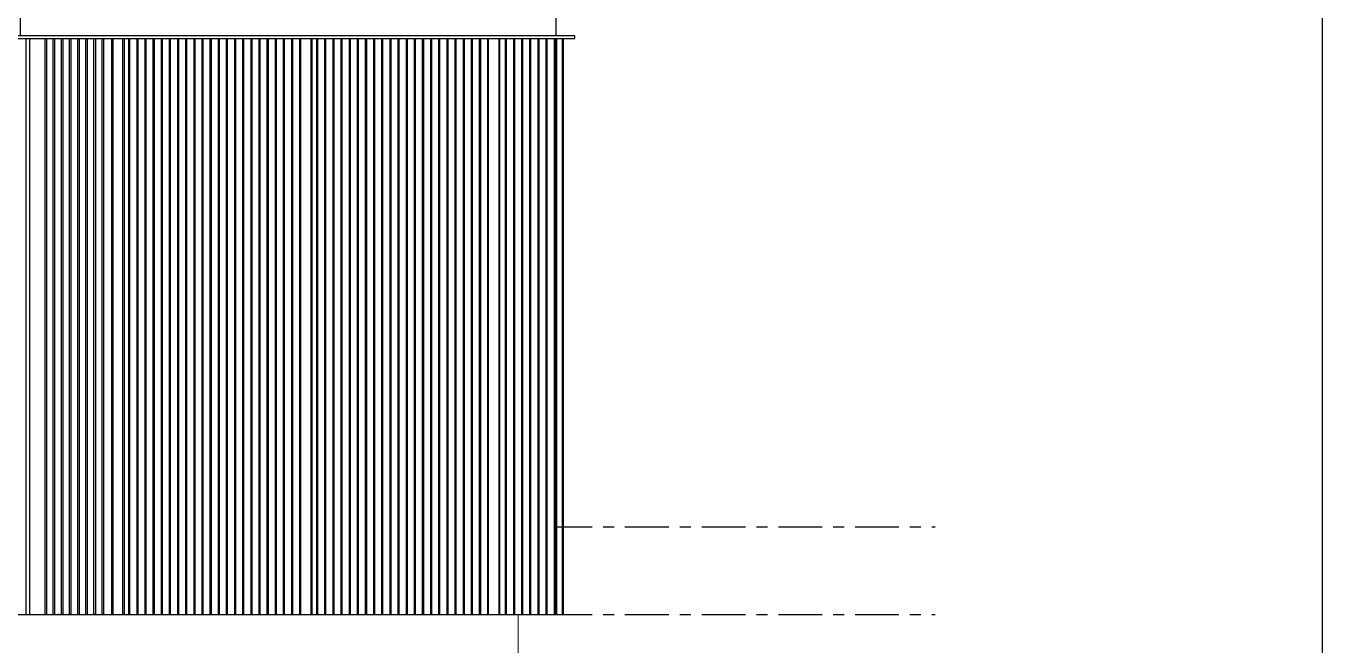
# Model space of a CAD drawing. Header units: millimetres. Extents: x 3774 to 718460, y -768339 to 192544.
# Drawn here: x 513842 to 519016, y -727789 to -725317 of the extents above; entities that cross this region are included whole.
import ezdxf
from ezdxf.xclip import XClip

# ---------------------------------------------------------------- set-up
doc = ezdxf.new("R2010")
doc.units = ezdxf.units.MM
doc.header["$XCLIPFRAME"] = 0
doc.set_wipeout_variables(frame=1)
for name, pattern in [('TA_GL_000.70000', [1.925, 0.7, -0.175, 0.175, -0.175, 0.7]), ('XKITLINE00', [0]), ('XKITLINE02', [4, 2, -2])]:
    doc.linetypes.add(name, pattern=pattern)
for name, color, linetype in [('000 - 0_SYM_DWG_GRIDLINE_MAIN_COLOR_251', 7, 'Continuous'), ('010 - ASPG_FRAMING_SUB_COLOR_2', 7, 'Continuous'), ('010 - ASPG_FRAMING_SUB_COLOR_3', 7, 'Continuous'), ('010 - ASPG_FRAMING_WIPEOUT_', 7, 'Continuous'), ('DIM', 7, 'Continuous')]:
    doc.layers.add(name, color=color, linetype=linetype)
doc.layers.add('Bolt', color=7, linetype='Continuous', lineweight=0)
doc.layers.add('Part', color=7, linetype='Continuous', lineweight=0)
doc.styles.add('TA', font='', dxfattribs={"height": 4.5})
doc.styles.get('TA').set_extended_font_data('Cordia New')

# ---------------------------------------------------------------- blocks, each defined once
blk = doc.blocks.new('W-1-PP19-ST-ENT2_20260406-084955_STANDARD_PAPER_BLOCK')
at = {"layer": 'DIM', "color": 7}
blk.add_lwpolyline([(775, 0), (0, 0), (0, 443.999987), (775, 443.999987)], close=True, dxfattribs=at)
blk = doc.blocks.new('*U6352')
at = {"layer": '000 - 0_SYM_DWG_GRIDLINE_MAIN_COLOR_251', "color": 7, "linetype": 'ByBlock', "ltscale": 5}
blk.add_line((70, 0), (-169.15, 0), dxfattribs=at)
at = {"layer": '000 - 0_SYM_DWG_GRIDLINE_MAIN_COLOR_251', "color": 7}
blk.add_point((-99.15, 0), dxfattribs=at)
at = {"color": 7, "style": 'TA', "flags": 1}
blk.add_attdef('LOCATION', (6, -6), '', height=4.5, rotation=270, dxfattribs=at)
blk = doc.blocks.new('W-1-PP19-SE-ENT3_20260407-142914_PP19_ENT3_ELE4_DIMS_2')
at = {"layer": '000 - 0_SYM_DWG_GRIDLINE_MAIN_COLOR_251', "color": 7, "linetype": 'TA_GL_000.70000', "xscale": 50.00000000000003, "yscale": 50.00000000000003, "zscale": 50.00000000000003, "rotation": 180}
blk.add_blockref('*U6352', (-2517, 106550), dxfattribs=at)
blk = doc.blocks.new('*A22616552')
at = {"layer": 'Part', "color": 7, "linetype": 'XKITLINE00', "lineweight": 0}
blk.add_line((2595.364987, -130.739902), (2595.364987, -123.539902), dxfattribs=at)
blk = doc.blocks.new('*A22626553')
at = {"layer": 'Part', "color": 7, "linetype": 'XKITLINE00', "lineweight": 0}
for p, q in [((2595.364993, -115.139902), (2595.36241, -115.139902)), ((2595.364993, -115.659902), (2595.364993, -115.139902)), ((2595.36241, -115.659902), (2595.364993, -115.659902))]:
    blk.add_line(p, q, dxfattribs=at)
blk = doc.blocks.new('*A22636554')
at = {"layer": 'Part', "color": 7, "linetype": 'XKITLINE00', "lineweight": 0}
for p, q in [((2594.244438, -123.299902), (2594.444986, -123.299902)), ((2594.444986, -123.299902), (2594.444986, -123.379902)), ((2594.444986, -123.379902), (2594.244438, -123.379902))]:
    blk.add_line(p, q, dxfattribs=at)
blk = doc.blocks.new('*A22646555')
at = {"layer": 'Part', "color": 7, "linetype": 'XKITLINE00', "lineweight": 0}
for p, q in [((2594.444986, -123.379902), (2594.244438, -123.379902)), ((2594.604986, -123.539902), (2594.444986, -123.379902))]:
    blk.add_line(p, q, dxfattribs=at)
blk = doc.blocks.new('*A22656556')
at = {"layer": 'Part', "color": 7, "linetype": 'XKITLINE00', "lineweight": 0}
for p, q in [((2594.204986, -122.819902), (2593.935157, -122.819902)), ((2594.204986, -123.299902), (2594.204986, -122.819902)), ((2593.724986, -123.219902), (2593.724986, -123.299902)), ((2594.204986, -123.259902), (2593.724986, -123.259902))]:
    blk.add_line(p, q, dxfattribs=at)
blk = doc.blocks.new('*A22666557')
at = {"layer": 'Bolt'}
blk.add_hatch(color=7, dxfattribs=at).paths.add_polyline_path([(2593.844, -122.968), (2593.865, -122.964), (2594.065, -122.964), (2594.086, -122.968), (2594.105, -122.98), (2594.117, -122.998), (2594.121, -123.02), (2594.117, -123.041), (2594.105, -123.059), (2594.086, -123.072), (2594.065, -123.076), (2593.865, -123.076), (2593.844, -123.072), (2593.825, -123.059), (2593.813, -123.041), (2593.809, -123.02), (2593.813, -122.998), (2593.825, -122.98)], flags=17)
at = {"layer": 'Bolt', "color": 7, "linetype": 'XKITLINE00', "lineweight": 0}
for p, q in [((2593.965, -123.132), (2593.965, -122.908)), ((2593.853, -123.02), (2594.077, -123.02))]:
    blk.add_line(p, q, dxfattribs=at)
blk = doc.blocks.new('*A22676558')
at = {"layer": 'Bolt'}
blk.add_hatch(color=7, dxfattribs=at).paths.add_polyline_path([(2594.141, -123.3), (2594.141, -123.38), (2593.789, -123.38), (2593.789, -123.3)], flags=17)
at = {"layer": 'Bolt', "color": 7, "linetype": 'XKITLINE00', "lineweight": 0}
for p, q in [((2593.789, -123.38), (2593.789, -123.3)), ((2593.965, -123.443), (2593.965, -123.1)), ((2594.141, -123.38), (2594.141, -123.3))]:
    blk.add_line(p, q, dxfattribs=at)
at = {"layer": 'Bolt', "color": 7, "linetype": 'XKITLINE02', "lineweight": 0}
for p, q in [((2593.789, -123.38), (2593.789, -123.3)), ((2593.965, -123.443), (2593.965, -123.1)), ((2594.141, -123.38), (2594.141, -123.3))]:
    blk.add_line(p, q, dxfattribs=at)
blk = doc.blocks.new('*A22686559')
at = {"layer": 'Bolt'}
for points in [[(2594.669, -115.708), (2594.669, -115.66), (2595.021, -115.66), (2595.021, -115.708)], [(2594.789, -115.66), (2594.789, -115.612), (2594.901, -115.612), (2594.901, -115.66)]]:
    blk.add_hatch(color=7, dxfattribs=at).paths.add_polyline_path(points, flags=17)
at = {"layer": 'Bolt', "color": 7, "linetype": 'XKITLINE00', "lineweight": 0}
for p, q in [((2594.845, -115.771), (2594.845, -115.428)), ((2594.669, -115.708), (2594.669, -115.66)), ((2594.789, -115.66), (2594.789, -115.612)), ((2594.901, -115.66), (2594.901, -115.612)), ((2595.021, -115.708), (2595.021, -115.66))]:
    blk.add_line(p, q, dxfattribs=at)
at = {"layer": 'Bolt', "color": 7, "linetype": 'XKITLINE02', "lineweight": 0}
for p, q in [((2594.845, -115.771), (2594.845, -115.428)), ((2594.669, -115.708), (2594.669, -115.66)), ((2594.789, -115.66), (2594.789, -115.612)), ((2594.901, -115.66), (2594.901, -115.612)), ((2595.021, -115.708), (2595.021, -115.66))]:
    blk.add_line(p, q, dxfattribs=at)
blk = doc.blocks.new('*A22696560')
at = {"layer": 'Part', "color": 7, "linetype": 'XKITLINE00', "lineweight": 0}
for p, q in [((2595.324993, -115.707902), (2594.767771, -115.707902)), ((2595.324993, -115.659902), (2595.324993, -115.707902))]:
    blk.add_line(p, q, dxfattribs=at)
blk = doc.blocks.new('*A22706561')
at = {"layer": 'Part', "color": 7, "linetype": 'XKITLINE00', "lineweight": 0}
for p, q in [((2595.324993, -115.947902), (2595.324993, -115.707902)), ((2594.604993, -116.507902), (2595.324993, -115.947902)), ((2594.364993, -116.507902), (2594.604993, -116.507902))]:
    blk.add_line(p, q, dxfattribs=at)
blk = doc.blocks.new('*A22726563')
at = {"layer": 'Part', "color": 7, "linetype": 'XKITLINE00', "lineweight": 0}
for p, q in [((2595.364987, -123.539902), (2578.636987, -123.539902)), ((2578.636987, -123.539902), (2578.636987, -130.739902)), ((2595.364987, -123.539902), (2595.364987, -130.739902)), ((2595.364987, -130.739902), (2578.636987, -130.739902))]:
    blk.add_line(p, q, dxfattribs=at)
blk = doc.blocks.new('*A22736564')
at = {"layer": 'Part', "color": 7, "linetype": 'XKITLINE00', "lineweight": 0}
for p, q in [((2577.771566, -115.659902), (2577.771566, -115.139902)), ((2577.771566, -115.139902), (2595.36241, -115.139902)), ((2577.826989, -115.139902), (2577.826989, -115.611902)), ((2578.582135, -115.611902), (2578.582135, -115.139902)), ((2578.637558, -115.139902), (2578.637558, -115.659902)), ((2595.36241, -115.659902), (2595.36241, -115.139902)), ((2595.36241, -115.659902), (2577.771566, -115.659902)), ((2577.826989, -115.611902), (2578.582135, -115.611902))]:
    blk.add_line(p, q, dxfattribs=at)
blk = doc.blocks.new('*A20796410')
at = {"layer": 'Part', "color": 7, "linetype": 'XKITLINE00', "lineweight": 0}
for p, q in [((2586.150057, -123.379902), (2587.842118, -123.379902)), ((2587.020682, -123.539902), (2586.962118, -123.379902)), ((2587.842118, -123.379902), (2588.060682, -123.539902))]:
    blk.add_line(p, q, dxfattribs=at)
blk = doc.blocks.new('*A20806411')
at = {"layer": 'Bolt'}
blk.add_hatch(color=7, dxfattribs=at).paths.add_polyline_path([(2586.849, -122.968), (2586.868, -122.964), (2587.041, -122.964), (2587.06, -122.968), (2587.075, -122.98), (2587.086, -122.998), (2587.09, -123.02), (2587.086, -123.041), (2587.075, -123.059), (2587.06, -123.072), (2587.041, -123.076), (2586.868, -123.076), (2586.849, -123.072), (2586.834, -123.059), (2586.823, -123.041), (2586.819, -123.02), (2586.823, -122.998), (2586.834, -122.98)], flags=17)
at = {"layer": 'Bolt', "color": 7, "linetype": 'XKITLINE00', "lineweight": 0}
blk.add_line((2587.03, -123.02), (2586.858, -123.02), dxfattribs=at)
blk = doc.blocks.new('*A20816412')
at = {"layer": 'Part', "color": 7, "linetype": 'XKITLINE00', "lineweight": 0}
for p, q in [((2587.842118, -123.299902), (2586.150057, -123.299902)), ((2586.962118, -123.379902), (2586.962118, -123.299902)), ((2587.842118, -123.299902), (2587.842118, -123.379902)), ((2587.842118, -123.379902), (2586.150057, -123.379902))]:
    blk.add_line(p, q, dxfattribs=at)
blk = doc.blocks.new('*A20826413')
at = {"layer": 'Part', "color": 7, "linetype": 'XKITLINE00', "lineweight": 0}
for p, q in [((2587.077411, -122.819902), (2586.746579, -122.819902)), ((2586.746579, -122.819902), (2586.746579, -123.259902)), ((2587.162272, -123.259902), (2586.526579, -123.259902)), ((2586.526579, -123.299902), (2586.526579, -123.259902)), ((2586.942272, -123.299902), (2586.942272, -123.259902)), ((2587.162272, -123.219902), (2587.162272, -123.259902)), ((2587.182272, -123.299902), (2587.182272, -123.219902))]:
    blk.add_line(p, q, dxfattribs=at)
blk = doc.blocks.new('*A20836414')
at = {"layer": 'Bolt'}
for points in [[(2586.847, -123.3), (2586.847, -123.38), (2586.486, -123.38), (2586.486, -123.3)], [(2587.487, -123.3), (2587.487, -123.38), (2587.126, -123.38), (2587.126, -123.3)]]:
    blk.add_hatch(color=7, dxfattribs=at).paths.add_polyline_path(points, flags=17)
at = {"layer": 'Bolt', "color": 7, "linetype": 'XKITLINE00', "lineweight": 0}
for p, q in [((2586.486, -123.38), (2586.486, -123.3)), ((2586.666, -123.443), (2586.666, -123.1)), ((2586.847, -123.38), (2586.847, -123.3)), ((2587.126, -123.38), (2587.126, -123.3)), ((2587.306, -123.443), (2587.306, -123.1)), ((2587.487, -123.38), (2587.487, -123.3))]:
    blk.add_line(p, q, dxfattribs=at)
blk = doc.blocks.new('*A20846415')
at = {"layer": 'Part', "color": 7, "linetype": 'XKITLINE00', "lineweight": 0}
for p, q in [((2587.13567, -115.707902), (2587.13567, -115.659902)), ((2587.13567, -115.707902), (2588.367055, -115.707902)), ((2587.967055, -115.707902), (2587.967055, -115.659902)), ((2588.367055, -115.707902), (2588.367055, -115.659902))]:
    blk.add_line(p, q, dxfattribs=at)
blk = doc.blocks.new('*A20856416')
at = {"layer": 'Part', "color": 7, "linetype": 'XKITLINE00', "lineweight": 0}
for p, q in [((2587.32367, -115.707902), (2587.32367, -116.507902)), ((2588.155055, -115.947902), (2588.155055, -115.707902)), ((2588.155055, -115.707902), (2588.179055, -115.707902)), ((2588.179055, -115.947902), (2588.179055, -115.707902)), ((2587.531516, -116.507902), (2588.155055, -115.947902)), ((2588.179055, -115.947902), (2587.555516, -116.507902)), ((2588.155055, -115.947902), (2588.179055, -115.947902)), ((2587.32367, -116.507902), (2587.555516, -116.507902))]:
    blk.add_line(p, q, dxfattribs=at)
blk = doc.blocks.new('*A20866417')
at = {"layer": 'Bolt'}
for points in [[(2587.451, -115.708), (2587.451, -115.66), (2587.812, -115.66), (2587.812, -115.708)], [(2587.555, -115.66), (2587.555, -115.612), (2587.708, -115.612), (2587.708, -115.66)]]:
    blk.add_hatch(color=7, dxfattribs=at).paths.add_polyline_path(points, flags=17)
at = {"layer": 'Bolt', "color": 7, "linetype": 'XKITLINE00', "lineweight": 0}
for p, q in [((2587.631, -115.771), (2587.631, -115.428)), ((2587.451, -115.708), (2587.451, -115.66)), ((2587.555, -115.66), (2587.555, -115.612)), ((2587.708, -115.66), (2587.708, -115.612)), ((2587.812, -115.708), (2587.812, -115.66))]:
    blk.add_line(p, q, dxfattribs=at)
at = {"layer": 'Bolt', "color": 7, "linetype": 'XKITLINE02', "lineweight": 0}
for p, q in [((2587.871, -115.771), (2587.871, -115.428)), ((2587.691, -115.708), (2587.691, -115.66)), ((2587.795, -115.66), (2587.795, -115.612)), ((2587.948, -115.66), (2587.948, -115.612)), ((2588.052, -115.708), (2588.052, -115.66))]:
    blk.add_line(p, q, dxfattribs=at)
blk = doc.blocks.new('*A20876418')
at = {"layer": 'Part', "color": 7, "linetype": 'XKITLINE00', "lineweight": 0}
for p, q in [((2593.935157, -86.659902), (2592.842336, -86.659902)), ((2592.842336, -91.139902), (2592.842336, -86.659902)), ((2592.897762, -91.139902), (2592.897762, -86.659902)), ((2593.085762, -91.139902), (2593.085762, -86.659902)), ((2593.479731, -91.139902), (2593.479731, -86.659902)), ((2593.535157, -86.659902), (2593.535157, -91.139902)), ((2593.935157, -91.139902), (2593.935157, -86.659902)), ((2592.842336, -103.139902), (2592.842336, -91.659902)), ((2592.897762, -103.139902), (2592.897762, -91.659902)), ((2593.085762, -103.139902), (2593.085762, -91.659902)), ((2593.479731, -103.139902), (2593.479731, -91.659902)), ((2593.535157, -103.139902), (2593.535157, -91.659902)), ((2593.935157, -103.139902), (2593.935157, -92.507902)), ((2592.842336, -115.139902), (2592.842336, -103.659902)), ((2592.897762, -115.139902), (2592.897762, -103.659902)), ((2593.085762, -115.139902), (2593.085762, -103.659902)), ((2593.479731, -115.139902), (2593.479731, -103.659902)), ((2593.535157, -115.139902), (2593.535157, -103.659902)), ((2593.935157, -115.139902), (2593.935157, -104.507902)), ((2592.842336, -123.219902), (2592.842336, -115.659902)), ((2592.897762, -123.219902), (2592.897762, -115.659902)), ((2593.085762, -123.219902), (2593.085762, -115.659902)), ((2593.479731, -123.219902), (2593.479731, -115.659902)), ((2593.535157, -123.219902), (2593.535157, -115.659902)), ((2593.935157, -123.219902), (2593.935157, -116.507902)), ((2593.148899, -123.219902), (2592.842336, -123.219902)), ((2593.935157, -123.219902), (2593.479731, -123.219902))]:
    blk.add_line(p, q, dxfattribs=at)
blk = doc.blocks.new('*A20886419')
at = {"layer": 'Bolt'}
for points in [[(2593.852, -115.708), (2593.852, -115.66), (2594.212, -115.66), (2594.212, -115.708)], [(2593.956, -115.66), (2593.956, -115.612), (2594.109, -115.612), (2594.109, -115.66)]]:
    blk.add_hatch(color=7, dxfattribs=at).paths.add_polyline_path(points, flags=17)
at = {"layer": 'Bolt', "color": 7, "linetype": 'XKITLINE00', "lineweight": 0}
for p, q in [((2594.032, -115.771), (2594.032, -115.428)), ((2593.852, -115.708), (2593.852, -115.66)), ((2593.956, -115.66), (2593.956, -115.612)), ((2594.109, -115.66), (2594.109, -115.612)), ((2594.212, -115.708), (2594.212, -115.66))]:
    blk.add_line(p, q, dxfattribs=at)
at = {"layer": 'Bolt', "color": 7, "linetype": 'XKITLINE02', "lineweight": 0}
for p, q in [((2594.272, -115.771), (2594.272, -115.428)), ((2594.092, -115.708), (2594.092, -115.66)), ((2594.196, -115.66), (2594.196, -115.612)), ((2594.349, -115.66), (2594.349, -115.612)), ((2594.452, -115.708), (2594.452, -115.66))]:
    blk.add_line(p, q, dxfattribs=at)
blk = doc.blocks.new('*A20896420')
at = {"layer": 'Bolt'}
for points in [[(2593.249, -123.3), (2593.249, -123.38), (2592.888, -123.38), (2592.888, -123.3)], [(2593.889, -123.3), (2593.889, -123.38), (2593.528, -123.38), (2593.528, -123.3)]]:
    blk.add_hatch(color=7, dxfattribs=at).paths.add_polyline_path(points, flags=17)
at = {"layer": 'Bolt', "color": 7, "linetype": 'XKITLINE00', "lineweight": 0}
for p, q in [((2592.888, -123.38), (2592.888, -123.3)), ((2593.069, -123.443), (2593.069, -123.1)), ((2593.249, -123.38), (2593.249, -123.3)), ((2593.528, -123.38), (2593.528, -123.3)), ((2593.709, -123.443), (2593.709, -123.1)), ((2593.889, -123.38), (2593.889, -123.3))]:
    blk.add_line(p, q, dxfattribs=at)
blk = doc.blocks.new('*A20906421')
at = {"layer": 'Bolt'}
blk.add_hatch(color=7, dxfattribs=at).paths.add_polyline_path([(2593.252, -122.968), (2593.27, -122.964), (2593.443, -122.964), (2593.462, -122.968), (2593.478, -122.98), (2593.488, -122.998), (2593.492, -123.02), (2593.488, -123.041), (2593.478, -123.059), (2593.462, -123.072), (2593.443, -123.076), (2593.27, -123.076), (2593.252, -123.072), (2593.236, -123.059), (2593.225, -123.041), (2593.222, -123.02), (2593.225, -122.998), (2593.236, -122.98)], flags=17)
at = {"layer": 'Bolt', "color": 7, "linetype": 'XKITLINE00', "lineweight": 0}
blk.add_line((2593.432, -123.02), (2593.261, -123.02), dxfattribs=at)
blk = doc.blocks.new('*A20916422')
at = {"layer": 'Part', "color": 7, "linetype": 'XKITLINE00', "lineweight": 0}
for p, q in [((2593.479731, -122.819902), (2593.148899, -122.819902)), ((2593.148899, -122.819902), (2593.148899, -123.259902)), ((2593.564592, -123.259902), (2592.928899, -123.259902)), ((2592.928899, -123.299902), (2592.928899, -123.259902)), ((2593.344592, -123.299902), (2593.344592, -123.259902)), ((2593.564592, -123.219902), (2593.564592, -123.259902)), ((2593.584592, -123.299902), (2593.584592, -123.219902))]:
    blk.add_line(p, q, dxfattribs=at)
blk = doc.blocks.new('*A20926423')
at = {"layer": 'Part', "color": 7, "linetype": 'XKITLINE00', "lineweight": 0}
for p, q in [((2592.533053, -123.379902), (2592.314489, -123.539902)), ((2594.244438, -123.379902), (2592.533053, -123.379902)), ((2593.423002, -123.539902), (2593.364438, -123.379902)), ((2594.244438, -123.379902), (2594.463002, -123.539902))]:
    blk.add_line(p, q, dxfattribs=at)
blk = doc.blocks.new('*A20936424')
at = {"layer": 'Part', "color": 7, "linetype": 'XKITLINE00', "lineweight": 0}
for p, q in [((2594.244438, -123.299902), (2592.533053, -123.299902)), ((2592.533053, -123.379902), (2592.533053, -123.299902)), ((2593.364438, -123.379902), (2593.364438, -123.299902)), ((2594.244438, -123.299902), (2594.244438, -123.379902)), ((2594.244438, -123.379902), (2592.533053, -123.379902))]:
    blk.add_line(p, q, dxfattribs=at)
blk = doc.blocks.new('*A20946425')
at = {"layer": 'Part', "color": 7, "linetype": 'XKITLINE00', "lineweight": 0}
for p, q in [((2593.536386, -115.707902), (2593.536386, -115.659902)), ((2593.536386, -115.707902), (2594.767771, -115.707902)), ((2594.367771, -115.707902), (2594.367771, -115.659902)), ((2594.767771, -115.707902), (2594.767771, -115.659902))]:
    blk.add_line(p, q, dxfattribs=at)
blk = doc.blocks.new('*A20956426')
at = {"layer": 'Part', "color": 7, "linetype": 'XKITLINE00', "lineweight": 0}
for p, q in [((2593.724386, -115.707902), (2593.724386, -116.507902)), ((2594.555771, -115.947902), (2594.555771, -115.707902)), ((2594.555771, -115.707902), (2594.579771, -115.707902)), ((2594.579771, -115.947902), (2594.579771, -115.707902)), ((2593.932232, -116.507902), (2594.555771, -115.947902)), ((2594.579771, -115.947902), (2593.956232, -116.507902)), ((2594.555771, -115.947902), (2594.579771, -115.947902)), ((2593.724386, -116.507902), (2593.956232, -116.507902))]:
    blk.add_line(p, q, dxfattribs=at)
blk = doc.blocks.new('*A20366367')
at = {"layer": 'Part', "color": 7, "linetype": 'XKITLINE00', "lineweight": 0}
for p, q in [((2594.364986, -86.659902), (2593.935157, -86.659902)), ((2594.300986, -91.139902), (2594.300986, -86.659902)), ((2594.364986, -91.139902), (2594.364986, -86.659902)), ((2594.300986, -103.139902), (2594.300986, -92.198278)), ((2594.364986, -103.139902), (2594.364986, -92.140799)), ((2594.300986, -115.139902), (2594.300986, -104.198278)), ((2594.364986, -115.139902), (2594.364986, -104.140799)), ((2594.300986, -123.219902), (2594.300986, -116.198278)), ((2594.364986, -123.219902), (2594.364986, -116.140799)), ((2594.204986, -123.219902), (2594.364986, -123.219902))]:
    blk.add_line(p, q, dxfattribs=at)
blk = doc.blocks.new('*A20396370')
at = {"layer": 'Part', "color": 7, "linetype": 'XKITLINE00', "lineweight": 0}
for p, q in [((2581.832366, -115.139902), (2581.832366, -103.659902)), ((2584.950057, -115.139902), (2584.950057, -103.659902)), ((2586.150057, -115.139902), (2586.150057, -103.659902)), ((2581.832366, -123.539902), (2581.832366, -115.659902)), ((2584.950057, -123.539902), (2584.950057, -115.659902)), ((2586.150057, -123.539902), (2586.150057, -115.659902))]:
    blk.add_line(p, q, dxfattribs=at)
blk = doc.blocks.new('*A20476378')
at = {"layer": 'Part', "color": 7, "linetype": 'XKITLINE00', "lineweight": 0}
for p, q in [((2587.532837, -86.659902), (2586.440016, -86.659902)), ((2586.440016, -91.139902), (2586.440016, -86.659902)), ((2586.495442, -91.139902), (2586.495442, -86.659902)), ((2586.683442, -91.139902), (2586.683442, -86.659902)), ((2587.077411, -91.139902), (2587.077411, -86.659902)), ((2587.132837, -86.659902), (2587.132837, -91.139902)), ((2587.532837, -91.139902), (2587.532837, -86.659902)), ((2586.440016, -103.139902), (2586.440016, -91.659902)), ((2586.495442, -103.139902), (2586.495442, -91.659902)), ((2586.683442, -103.139902), (2586.683442, -91.659902)), ((2587.077411, -103.139902), (2587.077411, -91.659902)), ((2587.132837, -103.139902), (2587.132837, -91.659902)), ((2587.532837, -103.139902), (2587.532837, -92.507902)), ((2586.440016, -115.139902), (2586.440016, -103.659902)), ((2586.495442, -115.139902), (2586.495442, -103.659902)), ((2586.683442, -115.139902), (2586.683442, -103.659902)), ((2587.077411, -115.139902), (2587.077411, -103.659902)), ((2587.132837, -115.139902), (2587.132837, -103.659902)), ((2587.532837, -115.139902), (2587.532837, -104.507902)), ((2586.440016, -123.219902), (2586.440016, -115.659902)), ((2586.495442, -123.219902), (2586.495442, -115.659902)), ((2586.683442, -123.219902), (2586.683442, -115.659902)), ((2587.077411, -123.219902), (2587.077411, -115.659902)), ((2587.132837, -123.219902), (2587.132837, -115.659902)), ((2587.532837, -123.219902), (2587.532837, -116.507902)), ((2586.746579, -123.219902), (2586.440016, -123.219902)), ((2587.532837, -123.219902), (2587.077411, -123.219902))]:
    blk.add_line(p, q, dxfattribs=at)
blk = doc.blocks.new('W-1-PP19-SE-ENT3_20260407-143459_PP19_ENT3_SE_ELE4')
at = {"color": 7, "lineweight": 0, "xscale": 125, "yscale": 125, "zscale": 125}
for name in ['*A20396370', '*A20476378', '*A20876418', '*A20366367', '*A22736564', '*A22626553', '*A20846415', '*A20856416', '*A20866417', '*A20946425', '*A20956426', '*A20886419', '*A22706561', '*A22686559', '*A22696560', '*A20826413', '*A20916422', '*A22656556', '*A20836414', '*A20806411', '*A20896420', '*A20906421', '*A22676558', '*A22666557', '*A22726563', '*A20816412', '*A20796410', '*A20926423', '*A20936424', '*A22636554', '*A22646555', '*A22616552']:
    blk.add_blockref(name, (-320145.950375, 121992.48775), dxfattribs=at)
blk = doc.blocks.new('*U6698')
at = {"color": 7}
blk.add_wipeout([(0, 0), (15, 0), (15, 8350), (0, 8350)], dxfattribs=at)
blk.add_lwpolyline([(0, 0), (15, 0), (15, 8350), (0, 8350)], close=True, dxfattribs=at)
blk = doc.blocks.new('*U6706')
at = {"color": 7}
blk.add_wipeout([(0, 0), (5.5, 0), (5.5, 2300), (0, 2300)], dxfattribs=at)
blk.add_lwpolyline([(0, 0), (5.5, 0), (5.5, 2300), (0, 2300)], close=True, dxfattribs=at)
blk = doc.blocks.new('*U6699')
at = {"color": 7}
blk.add_wipeout([(0, 0), (4.6, 0), (4.6, 2300), (0, 2300)], dxfattribs=at)
blk.add_lwpolyline([(0, 0), (4.6, 0), (4.6, 2300), (0, 2300)], close=True, dxfattribs=at)
blk = doc.blocks.new('*U6701')
at = {"color": 7}
blk.add_wipeout([(0, 0), (4.7, 0), (4.7, 2300), (0, 2300)], dxfattribs=at)
blk.add_lwpolyline([(0, 0), (4.7, 0), (4.7, 2300), (0, 2300)], close=True, dxfattribs=at)
blk = doc.blocks.new('*U6700')
at = {"color": 7}
blk.add_wipeout([(0, 0), (5.1, 0), (5.1, 2300), (0, 2300)], dxfattribs=at)
blk.add_lwpolyline([(0, 0), (5.1, 0), (5.1, 2300), (0, 2300)], close=True, dxfattribs=at)
blk = doc.blocks.new('*U6702')
at = {"color": 7}
blk.add_wipeout([(0, 0), (2181.3, 0), (2181.3, 2300), (0, 2300)], dxfattribs=at)
blk.add_lwpolyline([(0, 0), (2181.3, 0), (2181.3, 2300), (0, 2300)], close=True, dxfattribs=at)
blk = doc.blocks.new('*U6705')
at = {"color": 7}
blk.add_wipeout([(0, -40), (2139.4, -40), (2139.4, 40), (0, 40)], dxfattribs=at).dxf.layer = '010 - ASPG_FRAMING_WIPEOUT_'
at = {"layer": '010 - ASPG_FRAMING_SUB_COLOR_3', "color": 7}
blk.add_lwpolyline([(0, -40), (2139.4, -40), (2139.4, 40), (0, 40)], close=True, dxfattribs=at)
at = {"color": 7}
for points in [[(-40, 40), (2214.4, 40), (2214.4, 50), (-40, 50)], [(-40, -50), (2214.4, -50), (2214.4, -40), (-40, -40)]]:
    blk.add_wipeout(points, dxfattribs=at).dxf.layer = '010 - ASPG_FRAMING_WIPEOUT_'
at = {"layer": '010 - ASPG_FRAMING_SUB_COLOR_2', "color": 7}
for points in [[(-40, 40), (2214.4, 40), (2214.4, 50), (-40, 50)], [(-40, -50), (2214.4, -50), (2214.4, -40), (-40, -40)]]:
    blk.add_lwpolyline(points, close=True, dxfattribs=at)

msp = doc.modelspace()

# ---------------------------------------------------------------- block references
at = {"color": 7}
ref = msp.add_blockref('W-1-PP19-SE-ENT3_20260407-142914_PP19_ENT3_ELE4_DIMS_2', (511531.288, -833866.64), dxfattribs=at)
XClip(ref).set_block_clipping_path([(-11304.0968506876, 98755.1221213046), (6699.1176849194, 115887.2401709807)])
msp.add_blockref('W-1-PP19-SE-ENT3_20260407-143459_PP19_ENT3_SE_ELE4', (511531.288, -833866.64), dxfattribs=at)
at = {"layer": 'DIM', "color": 7, "xscale": 50, "yscale": 50, "zscale": 50}
msp.add_blockref('W-1-PP19-ST-ENT2_20260406-084955_STANDARD_PAPER_BLOCK', (480265.746, -736063.653), dxfattribs=at)

# ---------------------------------------------------------------- next in the draw order: block references
at = {"color": 7}
msp.add_blockref('*U6702', (513780.288, -727666.64), dxfattribs=at)

# ---------------------------------------------------------------- next in the draw order: block references
for name, p in [('*U6698', (513841.584, -727666.64)), ('*U6706', (514183.707, -727666.64)), ('*U6706', (514251.237, -727666.64)), ('*U6706', (514283.741, -727666.64)), ('*U6706', (514316.244, -727666.64)), ('*U6706', (514348.748, -727666.64)), ('*U6706', (514381.252, -727666.64)), ('*U6706', (514413.755, -727666.64)), ('*U6706', (514446.259, -727666.64)), ('*U6706', (514478.763, -727666.64)), ('*U6706', (514511.267, -727666.64)), ('*U6706', (514543.77, -727666.64)), ('*U6706', (514576.274, -727666.64)), ('*U6706', (514608.778, -727666.64)), ('*U6706', (514641.281, -727666.64)), ('*U6706', (514673.785, -727666.64)), ('*U6706', (514706.289, -727666.64)), ('*U6706', (514738.792, -727666.64)), ('*U6706', (514771.296, -727666.64)), ('*U6706', (514803.8, -727666.64)), ('*U6706', (514836.303, -727666.64)), ('*U6706', (514868.807, -727666.64)), ('*U6706', (514901.311, -727666.64)), ('*U6699', (514933.792, -727666.64)), ('*U6706', (515001.322, -727666.64)), ('*U6706', (515033.826, -727666.64)), ('*U6706', (515066.33, -727666.64)), ('*U6706', (515098.833, -727666.64)), ('*U6706', (515131.337, -727666.64)), ('*U6706', (515163.841, -727666.64)), ('*U6706', (515196.344, -727666.64)), ('*U6706', (515228.848, -727666.64)), ('*U6706', (515261.352, -727666.64)), ('*U6706', (515293.855, -727666.64)), ('*U6706', (515326.359, -727666.64)), ('*U6706', (515358.863, -727666.64)), ('*U6706', (515391.366, -727666.64)), ('*U6706', (515423.87, -727666.64)), ('*U6706', (515456.374, -727666.64)), ('*U6706', (515488.878, -727666.64)), ('*U6706', (515521.381, -727666.64)), ('*U6706', (515553.885, -727666.64)), ('*U6706', (515586.389, -727666.64)), ('*U6706', (515618.892, -727666.64)), ('*U6706', (515651.396, -727666.64)), ('*U6701', (515683.878, -727666.64)), ('*U6706', (515754.793, -727666.64)), ('*U6706', (515787.297, -727666.64)), ('*U6706', (515819.8, -727666.64)), ('*U6706', (515852.304, -727666.64)), ('*U6706', (515884.808, -727666.64)), ('*U6706', (515917.311, -727666.64)), ('*U6706', (515949.815, -727666.64)), ('*U6706', (515982.319, -727666.64))]:
    msp.add_blockref(name, p, dxfattribs=at)
at = {"color": 7, "xscale": -1}
for p in [(513923.7, -727666.64), (513956.203, -727666.64), (513988.707, -727666.64), (514021.211, -727666.64), (514053.715, -727666.64), (514086.218, -727666.64), (514118.722, -727666.64), (514151.226, -727666.64)]:
    msp.add_blockref('*U6706', p, dxfattribs=at)

# ---------------------------------------------------------------- next in the draw order: block references
msp.add_blockref('*U6706', (514233.713, -727666.64), dxfattribs=at)
at = {"color": 7}
for name, p in [('*U6706', (514978.69, -727666.64)), ('*U6700', (515728.775, -727666.64))]:
    msp.add_blockref(name, p, dxfattribs=at)

# ---------------------------------------------------------------- next in the draw order: block references
msp.add_blockref('*U6705', (513818.906, -725316.64), dxfattribs=at)
at = {"layer": '000 - 0_SYM_DWG_GRIDLINE_MAIN_COLOR_251', "color": 7, "linetype": 'TA_GL_000.70000', "xscale": 50.00000000000003, "yscale": 50.00000000000003, "zscale": 50.00000000000003, "rotation": 180}
msp.add_blockref('*U6352', (509014.288, -727666.64), dxfattribs=at)

doc.saveas('drawing.dxf')
